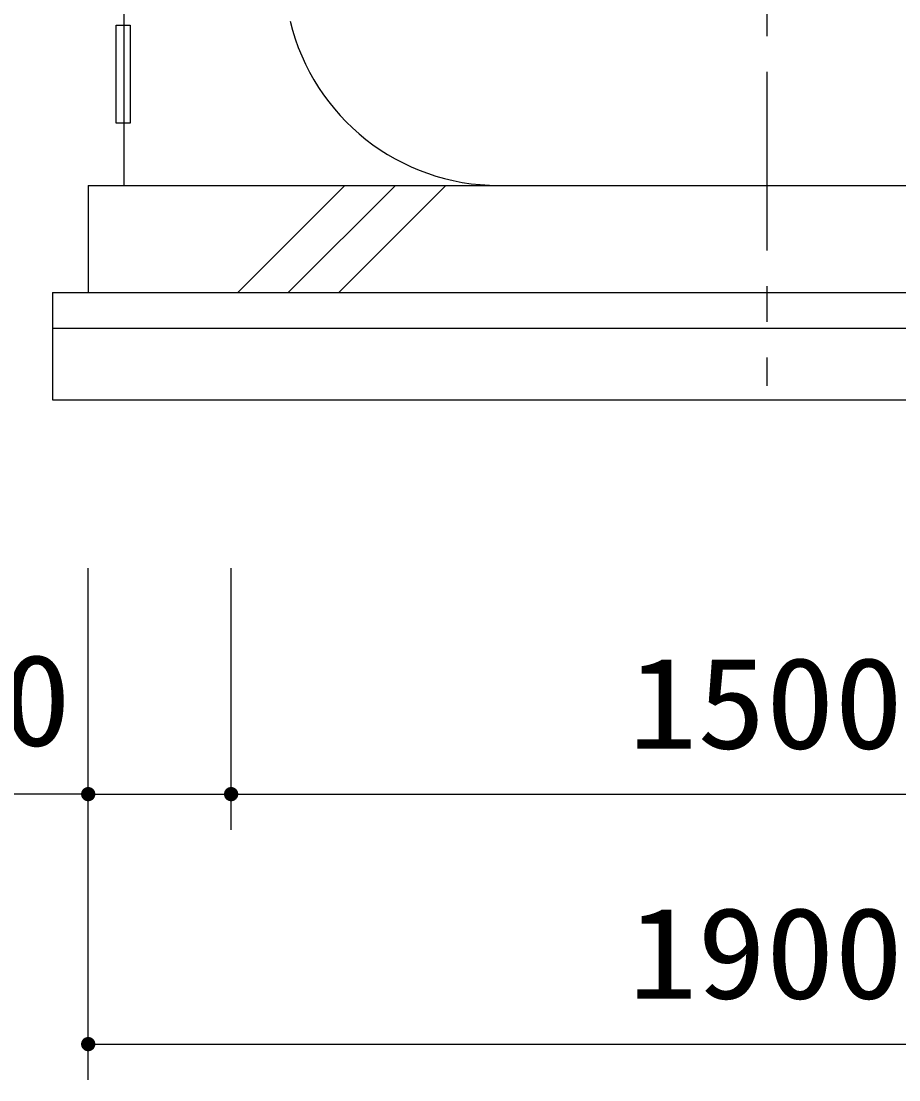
# Model space of a CAD drawing. Units: millimetres, scale not verified. Extents: x -14850 to 14850, y -10500 to 10500.
# Drawn here: x -743 to 486, y -6761 to -5278 of the extents above; entities that cross this region are included whole.
import ezdxf
from ezdxf.enums import TextEntityAlignment as Align

# ---------------------------------------------------------------- set-up
doc = ezdxf.new("R2010")
doc.units = ezdxf.units.MM
doc.header["$LTSCALE"] = 50
doc.linetypes.add('CHAIN1', pattern=[8, 5, -1, 1, -1])
for name, color, linetype, lineweight in [('0-0_機器', 2, 'Continuous', 25), ('0-1_空気管', 3, 'Continuous', 25), ('0-3_文字', 5, 'Continuous', 25), ('0-4_製作', 5, 'Continuous', 25)]:
    doc.layers.add(name, color=color, linetype=linetype, lineweight=lineweight)
doc.styles.add('ＭＳ ゴシック', font='')
doc.styles.get('ＭＳ ゴシック').set_extended_font_data('MS Gothic')

msp = doc.modelspace()

# ---------------------------------------------------------------- linework, layer by layer
at = {"layer": '0-0_機器'}
for p, q in [((-648.77, -5508.32), (-648.77, -5658.32)), ((-648.77, -5508.32), (1251.23, -5508.32)), ((-439.56, -5658.32), (-289.56, -5508.32)), ((-368.85, -5658.32), (-218.85, -5508.32)), ((-298.14, -5658.32), (-148.14, -5508.32)), ((-698.77, -5658.32), (1301.23, -5658.32)), ((-698.77, -5658.32), (-698.77, -5808.32)), ((-698.77, -5708.32), (1301.23, -5708.32)), ((-698.77, -5808.32), (1301.23, -5808.32))]:
    msp.add_line(p, q, dxfattribs=at)
at = {"layer": '0-1_空気管', "linetype": 'CHAIN1'}
msp.add_line((301.23, -3349.31), (301.23, -5789.05), dxfattribs=at)
at = {"layer": '0-1_空気管'}
msp.add_arc((-74.39, -5208.32), 300, 193.49338, 270, dxfattribs=at)
at = {"layer": '0-3_文字', "color": 7}
for p, q in [((-598.77, -5208.32), (-598.77, -5508.32)), ((-609.66, -5283.75), (-590.01, -5283.75)), ((-609.66, -5421.3), (-609.66, -5283.75)), ((-590.01, -5283.75), (-590.01, -5421.3)), ((-590.01, -5421.3), (-609.66, -5421.3))]:
    msp.add_line(p, q, dxfattribs=at)
at = {"layer": '0-4_製作', "color": 2}
for p, q in [((-648.77, -6760.55), (-648.77, -6044.19)), ((-448.77, -6410.55), (-448.77, -6044.19)), ((-648.77, -6360.55), (-984.61, -6360.55)), ((-648.77, -6360.55), (-448.77, -6360.55)), ((-448.77, -6360.55), (1051.23, -6360.55)), ((-648.77, -6710.55), (1251.23, -6710.55))]:
    msp.add_line(p, q, dxfattribs=at)
at = {"layer": '0-4_製作'}
for points in [[(-658.59, -6358.68), (-648.77, -6360.55), (-658.75, -6359.92)], [(-658.59, -6358.68), (-648.77, -6350.55), (-648.77, -6360.55)], [(-658.28, -6357.46), (-648.77, -6350.55), (-658.59, -6358.68)], [(-657.82, -6356.29), (-648.77, -6350.55), (-658.28, -6357.46)], [(-657.21, -6355.19), (-648.77, -6350.55), (-657.82, -6356.29)], [(-656.48, -6354.18), (-648.77, -6350.55), (-657.21, -6355.19)], [(-655.62, -6353.26), (-648.77, -6350.55), (-656.48, -6354.18)], [(-654.65, -6352.46), (-648.77, -6350.55), (-655.62, -6353.26)], [(-653.59, -6351.79), (-648.77, -6350.55), (-654.65, -6352.46)], [(-652.45, -6351.25), (-648.77, -6350.55), (-653.59, -6351.79)], [(-651.26, -6350.87), (-648.77, -6350.55), (-652.45, -6351.25)], [(-650.02, -6350.63), (-648.77, -6350.55), (-651.26, -6350.87)], [(-648.77, -6350.55), (-638.77, -6360.55), (-648.77, -6360.55)], [(-648.77, -6350.55), (-638.85, -6359.3), (-638.77, -6360.55)], [(-648.77, -6350.55), (-639.09, -6358.06), (-638.85, -6359.3)], [(-648.77, -6350.55), (-639.47, -6356.87), (-639.09, -6358.06)], [(-648.77, -6350.55), (-640.01, -6355.73), (-639.47, -6356.87)], [(-648.77, -6350.55), (-640.68, -6354.67), (-640.01, -6355.73)], [(-648.77, -6350.55), (-641.48, -6353.71), (-640.68, -6354.67)], [(-648.77, -6350.55), (-642.4, -6352.85), (-641.48, -6353.71)], [(-648.77, -6350.55), (-643.41, -6352.11), (-642.4, -6352.85)], [(-648.77, -6350.55), (-644.51, -6351.5), (-643.41, -6352.11)], [(-648.77, -6350.55), (-645.68, -6351.04), (-644.51, -6351.5)], [(-648.77, -6350.55), (-646.9, -6350.73), (-645.68, -6351.04)], [(-648.14, -6350.57), (-646.9, -6350.73), (-648.77, -6350.55)], [(-458.59, -6358.68), (-448.77, -6360.55), (-458.75, -6359.92)], [(-458.59, -6358.68), (-448.77, -6350.55), (-448.77, -6360.55)], [(-458.28, -6357.46), (-448.77, -6350.55), (-458.59, -6358.68)], [(-457.82, -6356.29), (-448.77, -6350.55), (-458.28, -6357.46)], [(-457.21, -6355.19), (-448.77, -6350.55), (-457.82, -6356.29)], [(-456.48, -6354.18), (-448.77, -6350.55), (-457.21, -6355.19)], [(-455.62, -6353.26), (-448.77, -6350.55), (-456.48, -6354.18)], [(-454.65, -6352.46), (-448.77, -6350.55), (-455.62, -6353.26)], [(-453.59, -6351.79), (-448.77, -6350.55), (-454.65, -6352.46)], [(-452.45, -6351.25), (-448.77, -6350.55), (-453.59, -6351.79)], [(-451.26, -6350.87), (-448.77, -6350.55), (-452.45, -6351.25)], [(-450.02, -6350.63), (-448.77, -6350.55), (-451.26, -6350.87)], [(-448.77, -6350.55), (-438.77, -6360.55), (-448.77, -6360.55)], [(-448.77, -6350.55), (-438.85, -6359.3), (-438.77, -6360.55)], [(-448.77, -6350.55), (-439.09, -6358.06), (-438.85, -6359.3)], [(-448.77, -6350.55), (-439.47, -6356.87), (-439.09, -6358.06)], [(-448.77, -6350.55), (-440.01, -6355.73), (-439.47, -6356.87)], [(-448.77, -6350.55), (-440.68, -6354.67), (-440.01, -6355.73)], [(-448.77, -6350.55), (-441.48, -6353.71), (-440.68, -6354.67)], [(-448.77, -6350.55), (-442.4, -6352.85), (-441.48, -6353.71)], [(-448.77, -6350.55), (-443.41, -6352.11), (-442.4, -6352.85)], [(-448.77, -6350.55), (-444.51, -6351.5), (-443.41, -6352.11)], [(-448.77, -6350.55), (-445.68, -6351.04), (-444.51, -6351.5)], [(-448.77, -6350.55), (-446.9, -6350.73), (-445.68, -6351.04)], [(-448.77, -6350.55), (-448.14, -6350.57), (-446.9, -6350.73)], [(-658.75, -6359.92), (-648.77, -6360.55), (-658.77, -6360.55)], [(-658.77, -6360.55), (-648.77, -6360.55), (-658.69, -6361.8)], [(-658.69, -6361.8), (-648.77, -6360.55), (-658.46, -6363.04)], [(-658.46, -6363.04), (-648.77, -6360.55), (-658.07, -6364.23)], [(-658.07, -6364.23), (-648.77, -6360.55), (-657.53, -6365.37)], [(-657.53, -6365.37), (-648.77, -6360.55), (-656.86, -6366.43)], [(-656.86, -6366.43), (-648.77, -6360.55), (-656.06, -6367.4)], [(-656.06, -6367.4), (-648.77, -6360.55), (-655.15, -6368.26)], [(-655.15, -6368.26), (-648.77, -6360.55), (-654.13, -6368.99)], [(-654.13, -6368.99), (-648.77, -6360.55), (-653.03, -6369.6)], [(-653.03, -6369.6), (-648.77, -6360.55), (-651.86, -6370.06)], [(-651.86, -6370.06), (-648.77, -6360.55), (-648.77, -6370.55)], [(-651.86, -6370.06), (-648.77, -6370.55), (-650.65, -6370.37)], [(-650.65, -6370.37), (-648.77, -6370.55), (-649.4, -6370.53)], [(-648.77, -6360.55), (-647.52, -6370.47), (-648.77, -6370.55)], [(-648.77, -6360.55), (-646.28, -6370.24), (-647.52, -6370.47)], [(-648.77, -6360.55), (-645.09, -6369.85), (-646.28, -6370.24)], [(-648.77, -6360.55), (-643.95, -6369.31), (-645.09, -6369.85)], [(-648.77, -6360.55), (-642.89, -6368.64), (-643.95, -6369.31)], [(-648.77, -6360.55), (-641.93, -6367.84), (-642.89, -6368.64)], [(-648.77, -6360.55), (-641.07, -6366.93), (-641.93, -6367.84)], [(-648.77, -6360.55), (-640.33, -6365.91), (-641.07, -6366.93)], [(-648.77, -6360.55), (-639.72, -6364.81), (-640.33, -6365.91)], [(-648.77, -6360.55), (-639.26, -6363.64), (-639.72, -6364.81)], [(-648.77, -6360.55), (-638.95, -6362.42), (-639.26, -6363.64)], [(-648.77, -6360.55), (-638.79, -6361.18), (-638.95, -6362.42)], [(-638.77, -6360.55), (-638.79, -6361.18), (-648.77, -6360.55)], [(-458.75, -6359.92), (-448.77, -6360.55), (-458.77, -6360.55)], [(-458.77, -6360.55), (-448.77, -6360.55), (-458.69, -6361.8)], [(-458.69, -6361.8), (-448.77, -6360.55), (-458.46, -6363.04)], [(-458.46, -6363.04), (-448.77, -6360.55), (-458.07, -6364.23)], [(-458.07, -6364.23), (-448.77, -6360.55), (-457.53, -6365.37)], [(-457.53, -6365.37), (-448.77, -6360.55), (-456.86, -6366.43)], [(-456.86, -6366.43), (-448.77, -6360.55), (-456.06, -6367.4)], [(-456.06, -6367.4), (-448.77, -6360.55), (-455.15, -6368.26)], [(-455.15, -6368.26), (-448.77, -6360.55), (-454.13, -6368.99)], [(-454.13, -6368.99), (-448.77, -6360.55), (-453.03, -6369.6)], [(-453.03, -6369.6), (-448.77, -6360.55), (-451.86, -6370.06)], [(-451.86, -6370.06), (-448.77, -6360.55), (-450.64, -6370.37)], [(-450.64, -6370.37), (-448.77, -6360.55), (-448.77, -6370.55)], [(-450.64, -6370.37), (-448.77, -6370.55), (-449.4, -6370.53)], [(-448.77, -6360.55), (-447.52, -6370.47), (-448.77, -6370.55)], [(-448.77, -6360.55), (-446.28, -6370.24), (-447.52, -6370.47)], [(-448.77, -6360.55), (-445.09, -6369.85), (-446.28, -6370.24)], [(-448.77, -6360.55), (-443.95, -6369.31), (-445.09, -6369.85)], [(-448.77, -6360.55), (-442.89, -6368.64), (-443.95, -6369.31)], [(-448.77, -6360.55), (-441.93, -6367.84), (-442.89, -6368.64)], [(-448.77, -6360.55), (-441.07, -6366.93), (-441.93, -6367.84)], [(-448.77, -6360.55), (-440.33, -6365.91), (-441.07, -6366.93)], [(-448.77, -6360.55), (-439.72, -6364.81), (-440.33, -6365.91)], [(-448.77, -6360.55), (-439.26, -6363.64), (-439.72, -6364.81)], [(-448.77, -6360.55), (-438.95, -6362.42), (-439.26, -6363.64)], [(-448.77, -6360.55), (-438.79, -6361.18), (-438.95, -6362.42)], [(-438.77, -6360.55), (-438.79, -6361.18), (-448.77, -6360.55)], [(-658.75, -6709.92), (-648.77, -6710.55), (-658.77, -6710.55)], [(-658.77, -6710.55), (-648.77, -6710.55), (-658.69, -6711.8)], [(-658.59, -6708.68), (-648.77, -6710.55), (-658.75, -6709.92)], [(-658.69, -6711.8), (-648.77, -6710.55), (-658.46, -6713.04)], [(-658.59, -6708.68), (-648.77, -6700.55), (-648.77, -6710.55)], [(-658.28, -6707.46), (-648.77, -6700.55), (-658.59, -6708.68)], [(-658.46, -6713.04), (-648.77, -6710.55), (-658.07, -6714.23)], [(-657.82, -6706.29), (-648.77, -6700.55), (-658.28, -6707.46)], [(-658.07, -6714.23), (-648.77, -6710.55), (-657.53, -6715.37)], [(-657.21, -6705.19), (-648.77, -6700.55), (-657.82, -6706.29)], [(-657.53, -6715.37), (-648.77, -6710.55), (-656.86, -6716.43)], [(-656.48, -6704.18), (-648.77, -6700.55), (-657.21, -6705.19)], [(-656.86, -6716.43), (-648.77, -6710.55), (-656.06, -6717.4)], [(-655.62, -6703.26), (-648.77, -6700.55), (-656.48, -6704.18)], [(-656.06, -6717.4), (-648.77, -6710.55), (-655.15, -6718.26)], [(-654.65, -6702.46), (-648.77, -6700.55), (-655.62, -6703.26)], [(-655.15, -6718.26), (-648.77, -6710.55), (-654.13, -6718.99)], [(-653.59, -6701.79), (-648.77, -6700.55), (-654.65, -6702.46)], [(-654.13, -6718.99), (-648.77, -6710.55), (-653.03, -6719.6)], [(-652.45, -6701.25), (-648.77, -6700.55), (-653.59, -6701.79)], [(-653.03, -6719.6), (-648.77, -6710.55), (-651.86, -6720.06)], [(-651.26, -6700.87), (-648.77, -6700.55), (-652.45, -6701.25)], [(-651.86, -6720.06), (-648.77, -6710.55), (-648.77, -6720.55)], [(-650.02, -6700.63), (-648.77, -6700.55), (-651.26, -6700.87)], [(-648.77, -6700.55), (-638.77, -6710.55), (-648.77, -6710.55)], [(-648.77, -6700.55), (-638.85, -6709.3), (-638.77, -6710.55)], [(-648.77, -6700.55), (-639.09, -6708.06), (-638.85, -6709.3)], [(-648.77, -6700.55), (-639.47, -6706.87), (-639.09, -6708.06)], [(-648.77, -6700.55), (-640.01, -6705.73), (-639.47, -6706.87)], [(-648.77, -6700.55), (-640.68, -6704.67), (-640.01, -6705.73)], [(-648.77, -6700.55), (-641.48, -6703.71), (-640.68, -6704.67)], [(-648.77, -6700.55), (-642.4, -6702.85), (-641.48, -6703.71)], [(-648.77, -6700.55), (-643.41, -6702.11), (-642.4, -6702.85)], [(-648.77, -6700.55), (-644.51, -6701.5), (-643.41, -6702.11)], [(-648.77, -6700.55), (-645.68, -6701.04), (-644.51, -6701.5)], [(-648.77, -6700.55), (-646.9, -6700.73), (-645.68, -6701.04)], [(-648.14, -6700.57), (-646.9, -6700.73), (-648.77, -6700.55)], [(-648.77, -6710.55), (-647.52, -6720.47), (-648.77, -6720.55)], [(-648.77, -6710.55), (-646.28, -6720.24), (-647.52, -6720.47)], [(-648.77, -6710.55), (-645.09, -6719.85), (-646.28, -6720.24)], [(-648.77, -6710.55), (-643.95, -6719.31), (-645.09, -6719.85)], [(-648.77, -6710.55), (-642.89, -6718.64), (-643.95, -6719.31)], [(-648.77, -6710.55), (-641.93, -6717.84), (-642.89, -6718.64)], [(-648.77, -6710.55), (-641.07, -6716.93), (-641.93, -6717.84)], [(-648.77, -6710.55), (-640.33, -6715.91), (-641.07, -6716.93)], [(-648.77, -6710.55), (-639.72, -6714.81), (-640.33, -6715.91)], [(-648.77, -6710.55), (-639.26, -6713.64), (-639.72, -6714.81)], [(-648.77, -6710.55), (-638.95, -6712.42), (-639.26, -6713.64)], [(-648.77, -6710.55), (-638.79, -6711.18), (-638.95, -6712.42)], [(-638.77, -6710.55), (-638.79, -6711.18), (-648.77, -6710.55)], [(-651.86, -6720.06), (-648.77, -6720.55), (-650.65, -6720.37)], [(-650.65, -6720.37), (-648.77, -6720.55), (-649.4, -6720.53)]]:
    msp.add_solid(points, dxfattribs=at)

# ---------------------------------------------------------------- texts
at = {"layer": '0-4_製作', "color": 4, "style": 'ＭＳ ゴシック', "width": 1.1}
for s, p in [('200', (-961.16, -6331.45)), ('1500', (107.48, -6335.55)), ('1900', (107.48, -6685.55))]:
    msp.add_text(s, height=128.4, dxfattribs=at).set_placement(p, align=Align.BOTTOM_LEFT)

doc.saveas('drawing.dxf')
